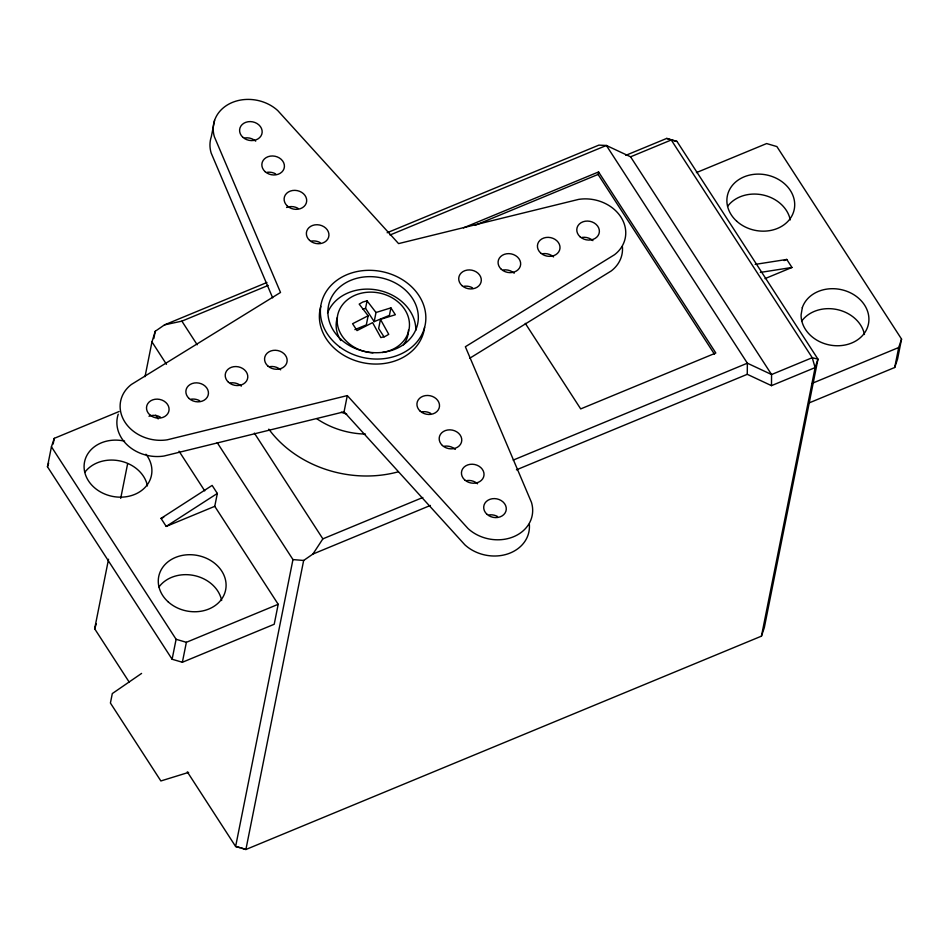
<?xml version="1.0" encoding="UTF-8"?>
<svg xmlns="http://www.w3.org/2000/svg" width="949" height="949" viewBox="0 0 949 949"><rect width="100%" height="100%" fill="white"/><g stroke="black" fill="none" stroke-linecap="round" stroke-linejoin="round"><path stroke-width="1.42" d="M625.806 155.339L666.72 138.412L676.981 141.425L817.967 359.149L815.12 367.595L771.478 385.65L747.266 374.309L747.361 363.194L606.375 145.47L598.866 145.126L387.145 232.742M771.478 385.65L771.573 374.535L630.587 156.81L606.375 145.47L390.015 235.008M214.759 506.327L166.217 526.41L161.022 518.391L212.137 485.413L217.333 493.444L214.759 506.327L278.199 604.299L274.214 624.264L182.374 662.26L172.113 659.247L47.45 466.73L51.436 446.777L54.283 438.331L119.111 411.51M53.144 444.037L54.283 438.331M129.289 682.26L94.651 628.76L108.542 559.222M120.701 498.367L127.652 463.598M145.019 376.67L151.97 341.901L155.245 331.284L164.497 324.878L266.942 282.482M153.797 338.544L155.245 331.284M214.569 120.44L211.33 136.644A37.913 31.424 11.3 0 0 211.153 153.003L272.671 297.844M172.113 659.247L176.099 639.294L51.436 446.777M182.374 662.26L186.372 642.307L278.199 604.299M217.226 442.661L292.956 559.578L235.625 846.484L245.898 849.497L761.454 636.15L764.301 627.704L817.967 359.149L812.237 357.702L771.573 374.535L747.361 363.194L513.207 460.099M430.372 505.449L312.909 554.062L303.656 560.468L245.898 849.497L241.354 847.931M529.328 524.133A37.913 31.424 11.3 0 1 507.383 554.038A37.913 31.424 11.3 0 1 464.88 544.845L344.06 411.807L347.298 395.591L167.226 439.814A37.913 31.424 11.3 0 1 124.995 422.198A37.913 31.424 11.3 0 1 131.389 384.475L280.513 292.458L214.391 136.786A37.913 31.424 11.3 0 1 232.327 102.445A37.913 31.424 11.3 0 1 277.749 110.57L398.58 243.608L578.653 199.385A37.913 31.424 11.3 0 1 620.871 217.001A37.913 31.424 11.3 0 1 614.489 254.735L465.366 346.741L531.476 502.412A37.913 31.424 11.3 0 1 513.551 536.754A37.913 31.424 11.3 0 1 468.118 528.629L347.298 395.591M374.179 321.652L376.006 312.506L390.905 307.867L389.41 315.353L374.179 321.652L365.567 308.354L367.061 300.869L362.826 302.031L359.197 304.119L368.141 315.756L366.314 324.902L354.89 329.635M390.905 307.867L395.353 314.736L380.466 319.374L378.639 328.52L384.12 336.99M714.514 354.262L598.072 174.438L598.57 171.947L463.456 227.867M761.454 636.15L815.12 367.595L812.237 357.702L671.251 139.977L666.72 138.412M809.639 402.696L894.717 367.488L898.703 347.524L901.55 339.09L776.887 146.573L766.626 143.56L696.4 172.611M901.55 339.09L897.564 359.042L894.717 367.488M47.45 466.73L48.672 463.112M94.651 628.76L96.276 623.932M312.909 554.062L322.862 538.854L422.827 497.49M141.591 673.422L112.302 693.565L110.416 703.031L160.867 780.956L188.637 772.391M166.217 526.41L217.333 493.444M469.636 358.307L611.251 270.94A37.913 31.424 11.3 0 0 622.402 246.598M368.141 315.756L352.577 323.728L357.038 330.596L372.589 322.636L380.869 337.595L385.104 336.421L388.746 334.345L380.466 319.374M164.497 324.878L181.876 321.142L268.152 285.435M630.587 156.81L671.251 139.977L676.981 141.425M475.235 225.269L598.072 174.438M161.022 518.391L163.714 517.276M784.076 260.56L786.768 259.445L791.964 267.464L765.001 278.626M516.434 469.838L747.266 374.309M812.273 383.289L898.703 347.524M362.743 309.125L365.567 308.354M344.06 411.807L163.987 456.03A37.913 31.424 11.3 0 1 118.245 414.179M755.179 264.391L786.768 259.445M760.363 272.422L791.964 267.464M292.956 559.578L303.656 560.468M239.931 847.564L235.625 846.484L187.297 771.834M176.099 639.294L186.372 642.307M367.061 300.869L376.006 312.506M598.57 171.947L715.819 353.004L580.693 408.912L525.283 323.348M181.876 321.142L197.19 344.772M254.379 433.112L322.862 538.854M151.97 341.901L166.466 364.297M155.755 415.211L158.163 418.936M179.041 451.178L204.735 490.87M372.981 352.886A36.394 30.166 11.3 0 1 340.655 307.5A36.394 30.166 11.3 0 1 401.213 304.949A36.394 30.166 11.3 0 1 382.352 352.494M408.473 330.015A36.394 30.166 11.3 0 1 403.467 344.855M340.821 340.572A36.394 30.166 11.3 0 1 337.453 317.31M148.993 416.243A11.376 9.431 11.3 0 1 160.286 417.014M267.06 172.338A11.376 9.431 11.3 0 1 275.637 173.869M424.594 327.334A53.073 43.998 11.3 0 1 363.384 362.803A53.073 43.998 11.3 0 1 320.774 306.397M582.01 237.428A11.376 9.431 11.3 0 1 592.9 240.631M327.524 313.04A45.493 37.711 11.3 0 1 377.749 290.121A45.493 37.711 11.3 0 1 415.828 330.24M230.441 382.922A11.376 9.431 11.3 0 1 241.331 386.113M269.789 366.634A11.376 9.431 11.3 0 1 280.679 369.825M422.151 411.83A11.376 9.431 11.3 0 1 430.716 413.361M311.592 241.082A11.376 9.431 11.3 0 1 320.157 242.624M542.65 253.715A11.376 9.431 11.3 0 1 553.552 256.918M244.806 137.961A11.376 9.431 11.3 0 1 255.696 141.152M463.942 286.29A11.376 9.431 11.3 0 1 472.507 287.82M286.586 207.475A11.376 9.431 11.3 0 1 297.891 208.246M466.671 480.585A11.376 9.431 11.3 0 1 477.561 483.776M191.081 399.197A11.376 9.431 11.3 0 1 199.646 400.739M503.302 270.002A11.376 9.431 11.3 0 1 514.192 273.193M488.937 514.963A11.376 9.431 11.3 0 1 497.501 516.493M444.405 446.208A11.376 9.431 11.3 0 1 455.306 449.399M346.67 414.061A60.736 50.344 11.3 0 1 341.225 412.234M801.798 320.964A34.117 28.28 11.3 0 1 837.196 309.576A34.117 28.28 11.3 0 1 864.456 334.511M727.586 206.372A34.117 28.28 11.3 0 1 762.984 194.984A34.117 28.28 11.3 0 1 790.256 219.919M158.993 586.957A34.117 28.28 11.3 0 1 194.379 575.58A34.117 28.28 11.3 0 1 221.651 600.515M84.781 472.365A34.117 28.28 11.3 0 1 120.179 460.989A34.117 28.28 11.3 0 1 147.451 485.924M145.944 454.227A34.117 28.28 11.3 0 1 129.171 496.185A34.117 28.28 11.3 0 1 84.164 468.569A34.117 28.28 11.3 0 1 124.592 441.131M398.141 471.855A107.652 89.253 11.3 0 1 268.816 429.162M365.472 434.073A76.442 63.369 11.3 0 1 316.966 418.853M802.32 307.63L801.086 314.914A34.117 28.28 11.3 0 0 849.058 343.977A34.117 28.28 11.3 0 0 857.03 296.93A34.117 28.28 11.3 0 0 802.32 307.63M442.412 445.508A11.376 9.431 11.3 0 0 461.368 442.542A11.376 9.431 11.3 0 0 447.643 429.992A11.376 9.431 11.3 0 0 442.412 445.508M189.088 398.497A11.376 9.431 11.3 0 0 208.045 395.543A11.376 9.431 11.3 0 0 194.32 382.993A11.376 9.431 11.3 0 0 189.088 398.497M501.309 269.302A11.376 9.431 11.3 0 0 520.266 266.337A11.376 9.431 11.3 0 0 506.541 253.786A11.376 9.431 11.3 0 0 501.309 269.302M340.857 339.315A45.493 37.711 11.3 0 0 416.682 327.476A45.493 37.711 11.3 0 0 361.794 277.262A45.493 37.711 11.3 0 0 340.857 339.315M540.657 253.015A11.376 9.431 11.3 0 0 559.613 250.05A11.376 9.431 11.3 0 0 545.9 237.499A11.376 9.431 11.3 0 0 540.657 253.015M265.068 171.627A11.376 9.431 11.3 0 0 284.024 168.673A11.376 9.431 11.3 0 0 270.311 156.122A11.376 9.431 11.3 0 0 265.068 171.627M580.017 236.728A11.376 9.431 11.3 0 0 598.973 233.774A11.376 9.431 11.3 0 0 585.248 221.212A11.376 9.431 11.3 0 0 580.017 236.728M149.728 414.784A11.376 9.431 11.3 0 0 168.685 411.83A11.376 9.431 11.3 0 0 154.96 399.28A11.376 9.431 11.3 0 0 149.728 414.784M486.932 514.263A11.376 9.431 11.3 0 0 505.888 511.297A11.376 9.431 11.3 0 0 492.175 498.747A11.376 9.431 11.3 0 0 486.932 514.263M242.814 137.249A11.376 9.431 11.3 0 0 261.77 134.295A11.376 9.431 11.3 0 0 248.045 121.745A11.376 9.431 11.3 0 0 242.814 137.249M228.436 382.21A11.376 9.431 11.3 0 0 247.392 379.256A11.376 9.431 11.3 0 0 233.679 366.705A11.376 9.431 11.3 0 0 228.436 382.21M267.796 365.934A11.376 9.431 11.3 0 0 286.752 362.969A11.376 9.431 11.3 0 0 273.027 350.418A11.376 9.431 11.3 0 0 267.796 365.934M287.333 206.004A11.376 9.431 11.3 0 0 306.29 203.05A11.376 9.431 11.3 0 0 292.565 190.5A11.376 9.431 11.3 0 0 287.333 206.004M309.588 240.382A11.376 9.431 11.3 0 0 328.544 237.428A11.376 9.431 11.3 0 0 314.831 224.877A11.376 9.431 11.3 0 0 309.588 240.382M464.678 479.886A11.376 9.431 11.3 0 0 483.634 476.92A11.376 9.431 11.3 0 0 469.909 464.369A11.376 9.431 11.3 0 0 464.678 479.886M420.158 411.131A11.376 9.431 11.3 0 0 439.114 408.165A11.376 9.431 11.3 0 0 425.389 395.614A11.376 9.431 11.3 0 0 420.158 411.131M461.949 285.59A11.376 9.431 11.3 0 0 480.906 282.624A11.376 9.431 11.3 0 0 467.181 270.074A11.376 9.431 11.3 0 0 461.949 285.59M339.54 346.788A53.073 43.998 11.3 0 0 425.128 325.175A53.073 43.998 11.3 0 0 354.665 272.102A53.073 43.998 11.3 0 0 339.54 346.788M167.997 601.702A34.117 28.28 11.3 0 0 224.866 592.817A34.117 28.28 11.3 0 0 183.703 555.165A34.117 28.28 11.3 0 0 167.997 601.702M736.602 221.105A34.117 28.28 11.3 0 0 793.471 212.232A34.117 28.28 11.3 0 0 752.308 174.569A34.117 28.28 11.3 0 0 736.602 221.105"/></g></svg>
